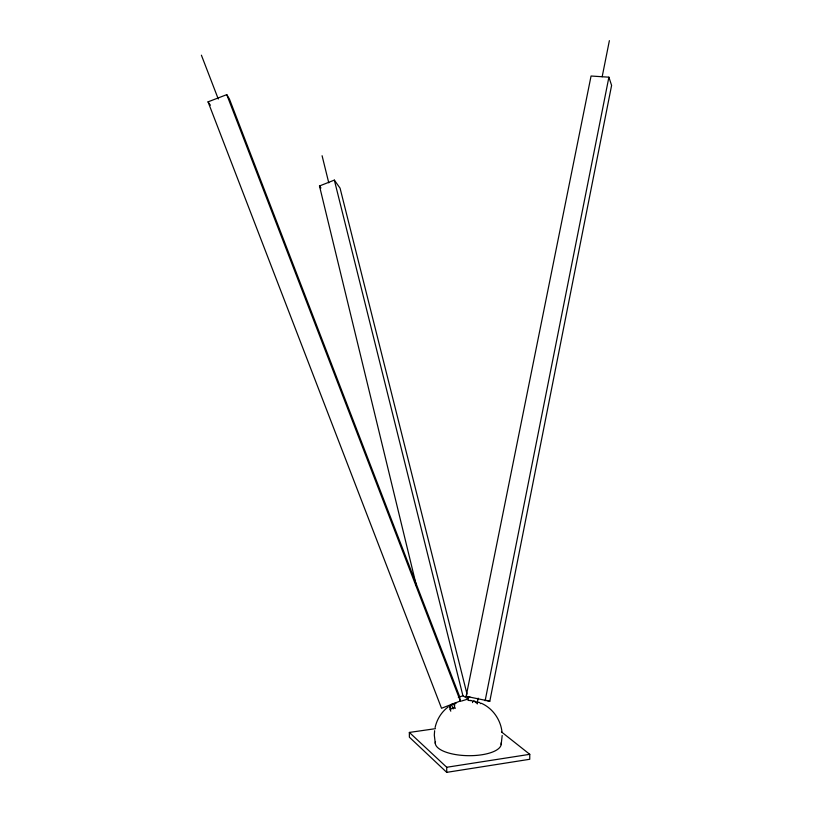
<?xml version="1.0" encoding="UTF-8"?>
<svg xmlns="http://www.w3.org/2000/svg" width="813" height="813" viewBox="0 0 813 813"><rect width="100%" height="100%" fill="white"/><g stroke="black" fill="none" stroke-linecap="round" stroke-linejoin="round"><path stroke-width="1.22" d="M502.18 735.501L501.164 744.606M501.469 731.924L529.761 754.322L529.741 759.281L446.723 772.35L409.376 737.178L409.356 732.432L435.504 728.661M434.63 730.704L434.305 735.125L435.321 743.529M485.137 700.745L608.896 77.184L591.061 76.016L466.123 696.345L489.812 701.223L611.6 85.406L608.896 77.184M472.526 702.595L472.81 701.172L474.142 700.979A35 8.272 -78 0 1 476.194 702.849M477.15 703.154L478.146 698.164M602.169 76.768L609.374 40.65M477.272 703.956L477.556 702.493L478.359 702.28A34.827 8.11 -78.1 0 1 480.605 703.652M435.107 727.533C436.866 719.383 441.53 711.863 448.258 706.883M416.469 586L319.479 185.974L334.346 180.11L340.068 188.159L467.038 694.16M460.331 700.989L441.53 708.275L208.047 101.849L226.756 94.654L229.408 98.973L459.508 696.284L460.331 700.989L226.756 94.654M458.319 697.249L462.932 695.806L468.247 698.946L461.408 701.07M409.356 732.432L446.723 767.269L529.761 754.322M468.024 700.4L470.473 700.521M469.934 700.471L471.703 700.633L470.879 700.552M466.123 696.345L469.812 696.751M486.286 700.41L489.812 701.223M481.286 703.255C492.79 708.255 500.788 719.861 502.028 732.269M319.479 185.974L320.952 187.976M208.047 101.849L210.384 105.223M450.788 711.182L450.178 709.607A34.38 1.789 69.7 0 1 449.853 705.948A32.114 32.012 85 0 1 454.264 703.458L454.894 705.095M454.264 703.458A35.101 1.707 69.7 0 0 454.65 707.097L455.199 708.519M201.4 55.193L218.27 99.013M451.327 704.16L453.156 708.906M449.853 705.948L450.666 708.042M467.648 696.558L468.247 698.946M334.346 180.11L462.932 695.806M322.09 155.74L328.767 182.834M453.674 707.849L453.847 708.58M446.723 767.269L446.723 772.35M450.178 709.607A33.323 33.211 85 0 1 454.65 707.097M472.81 701.172A34.979 32.662 84.7 0 1 477.556 702.493M453.136 704.414A34.868 32.571 -80 0 1 456.5 702.798M501.103 742.879A32.967 12.256 0.9 0 1 467.831 755.673A32.967 12.256 0.9 0 1 435.473 741.639"/></g></svg>
